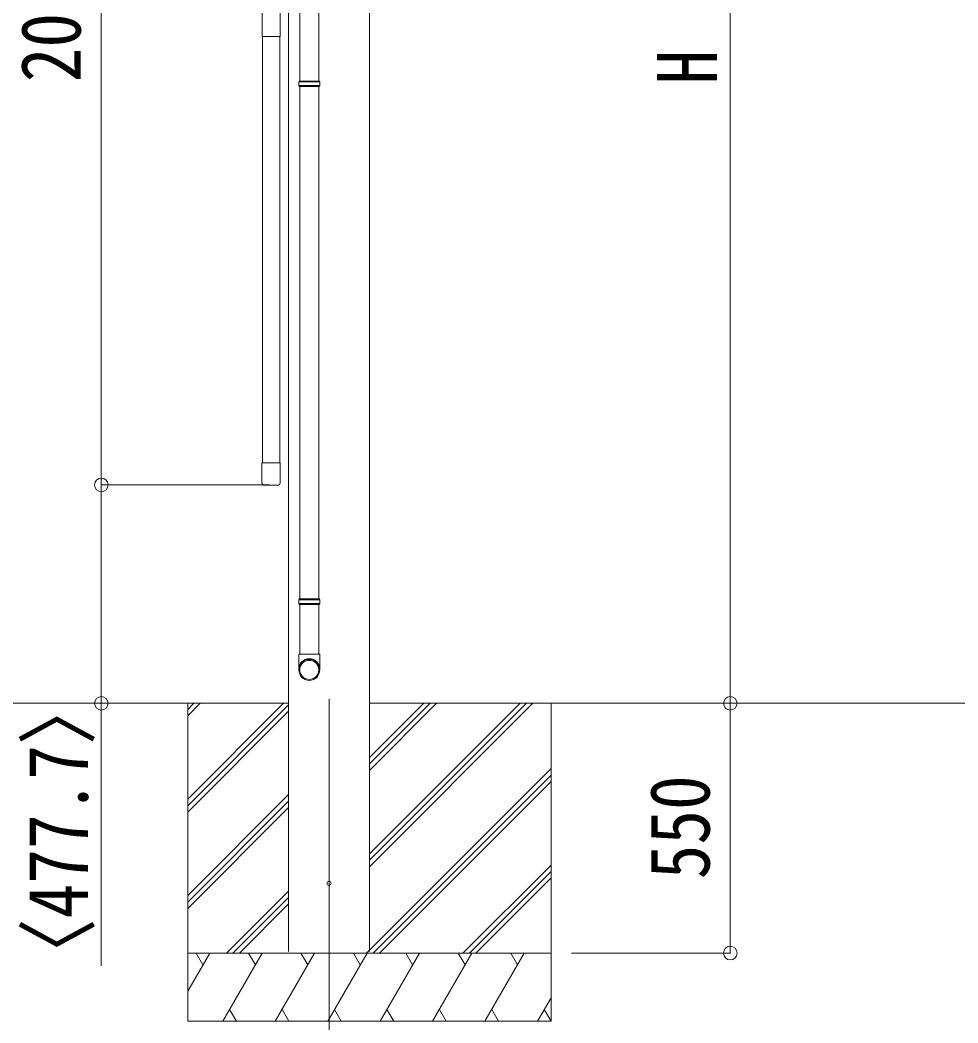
# Model space of a CAD drawing. Units: millimetres at full size, sheet at 1:30. Extents: x -8385 to 8479, y -5853 to 5787.
# Drawn here: x -6316 to -4250, y -1703 to 505 of the extents above; entities that cross this region are included whole.
import ezdxf
from ezdxf.enums import TextEntityAlignment as Align

# ---------------------------------------------------------------- set-up
doc = ezdxf.new("R2010")
doc.units = ezdxf.units.MM
doc.header["$LTSCALE"] = 30
doc.header["$PDMODE"] = 32
doc.header["$PDSIZE"] = 30
for name, color, linetype, lineweight in [('0-0_0', 7, 'Continuous', 9), ('0-1_本体', 4, 'Continuous', 9), ('0-2_部品', 7, 'Continuous', 9), ('0-8_PARTS2', 2, 'Continuous', 9), ('0-A_寸法', 6, 'Continuous', 9), ('1-1_GLASS', 4, 'Continuous', 9), ('1-2_GLASS_SEAL', 7, 'Continuous', 9), ('1-7', 7, 'Continuous', 9), ('1-A', 6, 'Continuous', 9)]:
    doc.layers.add(name, color=color, linetype=linetype, lineweight=lineweight)
doc.styles.add('ＭＳ ゴシック', font='')
doc.styles.get('ＭＳ ゴシック').set_extended_font_data('MS Gothic')

msp = doc.modelspace()

# ---------------------------------------------------------------- linework, layer by layer
at = {"layer": '0-0_0'}
for p, q in [((-6320.59, -999.78), (-5724.25, -999.78)), ((-5946.5, -999.78), (-5946.5, -1699.78)), ((-5946.5, -1211.01), (-5735.27, -999.78)), ((-5946.5, -1027.16), (-5919.12, -999.78)), ((-5946.5, -1013.02), (-5933.26, -999.78)), ((-5946.5, -1225.15), (-5724.25, -1002.9)), ((-5546.25, -1359.54), (-5186.49, -999.78)), ((-5546.25, -1331.26), (-5214.77, -999.78)), ((-5546.25, -1345.4), (-5200.63, -999.78)), ((-5546.25, -1147.41), (-5398.62, -999.78)), ((-5546.25, -1133.27), (-5412.76, -999.78)), ((-5546.25, -1119.13), (-5426.9, -999.78)), ((-5546.25, -999.78), (-2723.32, -999.78)), ((-5146.5, -999.78), (-5146.5, -1699.78)), ((-5946.5, -1239.29), (-5724.25, -1017.05)), ((-5552.64, -1549.78), (-5146.5, -1143.64)), ((-5538.5, -1549.78), (-5146.5, -1157.79)), ((-5524.36, -1549.78), (-5146.5, -1171.93)), ((-5946.5, -1423.14), (-5724.25, -1200.89)), ((-5946.5, -1437.28), (-5724.25, -1215.03)), ((-5946.5, -1451.43), (-5724.25, -1229.18)), ((-5340.51, -1549.78), (-5146.5, -1355.77)), ((-5326.37, -1549.78), (-5146.5, -1369.92)), ((-5312.22, -1549.78), (-5146.5, -1384.06)), ((-5861.01, -1549.78), (-5724.25, -1413.02)), ((-5846.87, -1549.78), (-5724.25, -1427.17)), ((-5832.72, -1549.78), (-5724.25, -1441.31)), ((-5146.5, -1549.78), (-5946.5, -1549.78)), ((-5946.5, -1633.61), (-5898.1, -1549.78)), ((-5913.1, -1575.76), (-5928.1, -1549.78)), ((-5869.23, -1699.78), (-5782.63, -1549.78)), ((-5797.63, -1575.76), (-5812.63, -1549.78)), ((-5753.76, -1699.78), (-5667.16, -1549.78)), ((-5682.16, -1575.76), (-5697.16, -1549.78)), ((-5638.29, -1699.78), (-5551.69, -1549.78)), ((-5566.69, -1575.76), (-5581.69, -1549.78)), ((-5522.82, -1699.78), (-5436.22, -1549.78)), ((-5451.22, -1575.76), (-5466.22, -1549.78)), ((-5407.35, -1699.78), (-5320.75, -1549.78)), ((-5350.75, -1549.78), (-5335.75, -1575.76)), ((-5291.88, -1699.78), (-5205.28, -1549.78)), ((-5220.28, -1575.76), (-5235.28, -1549.78)), ((-5176.41, -1699.78), (-5146.5, -1647.97)), ((-5854.23, -1673.8), (-5839.24, -1699.78)), ((-5738.76, -1673.8), (-5723.76, -1699.78)), ((-5623.29, -1673.8), (-5608.29, -1699.78)), ((-5507.82, -1673.8), (-5492.83, -1699.78)), ((-5392.35, -1673.8), (-5377.36, -1699.78)), ((-5276.88, -1673.8), (-5261.89, -1699.78)), ((-5161.41, -1673.8), (-5146.41, -1699.78)), ((-5946.5, -1699.78), (-5146.5, -1699.78))]:
    msp.add_line(p, q, dxfattribs=at)
at = {"layer": '0-1_本体'}
for p, q in [((-5546.25, 1633.96), (-5546.25, -1546.04)), ((-5724.25, -1546.04), (-5724.25, 1590.51))]:
    msp.add_line(p, q, dxfattribs=at)
at = {"layer": '0-1_本体', "color": 6}
for p, q in [((-6136.8, -518.89), (-6136.8, 1554.11)), ((-4751.68, -999.78), (-4751.68, -1549.78))]:
    msp.add_line(p, q, dxfattribs=at)
at = {"layer": '0-2_部品'}
for p, q in [((-5699.8, 1314.46), (-5699.8, 370.27)), ((-5657.8, 1314.46), (-5657.8, 370.27)), ((-5701.8, 368.27), (-5700.8, 370.27)), ((-5655.8, 368.27), (-5701.8, 368.27)), ((-5655.8, 360.27), (-5701.8, 360.27)), ((-5656.8, 370.27), (-5700.8, 370.27)), ((-5656.8, 358.27), (-5700.8, 358.27)), ((-5699.8, 358.27), (-5699.8, -769.92)), ((-5657.8, 358.27), (-5657.8, -769.92)), ((-5655.8, 368.27), (-5656.8, 370.27)), ((-5655.8, 360.27), (-5656.8, 358.27)), ((-5655.8, 368.27), (-5655.8, 360.27)), ((-5701.8, -771.92), (-5700.8, -769.92)), ((-5655.8, -771.92), (-5701.8, -771.92)), ((-5656.8, -769.92), (-5700.8, -769.92)), ((-5655.8, -771.92), (-5656.8, -769.92)), ((-5655.8, -771.92), (-5655.8, -779.92)), ((-5655.8, -779.92), (-5701.8, -779.92)), ((-5656.8, -781.92), (-5700.8, -781.92)), ((-5699.8, -781.92), (-5699.8, -891.92)), ((-5657.8, -781.92), (-5657.8, -891.92)), ((-5655.8, -779.92), (-5656.8, -781.92)), ((-5701.8, -926.06), (-5701.8, -891.92)), ((-5655.8, -891.92), (-5701.8, -891.92)), ((-5655.8, -926.06), (-5655.8, -891.92))]:
    msp.add_line(p, q, dxfattribs=at)
for points in [[(-5701.8, 368.27), (-5701.8, 360.27), (-5700.8, 358.27)], [(-5701.8, -771.92), (-5701.8, -779.92), (-5700.8, -781.92)]]:
    msp.add_lwpolyline(points, dxfattribs=at)
msp.add_circle((-5635.25, -1396.04), 4.5, dxfattribs=at)
for centre, major_axis, ratio, start_param, end_param in [((-5678.8, -924.32), (-23, 0), 0.996195, 3.1415927, 6.2831853), ((-5678.8, -926.06), (-23, 0), 0.996195, 3.1415927, 6.2831853), ((-5678.8, -926.06), (0, -23.43), 0.981806, 4.712389, 7.8539816)]:
    msp.add_ellipse(centre, major_axis=major_axis, ratio=ratio, start_param=start_param, end_param=end_param, dxfattribs=at)
msp.add_ellipse((-5678.8, -926.06), major_axis=(21, 0), ratio=0.996195, dxfattribs=at)
at = {"layer": '0-8_PARTS2'}
msp.add_line((-5635.25, -990.57), (-5635.25, -1749.78), dxfattribs=at)
at = {"layer": '0-A_寸法'}
for p, q in [((-6673.82, -999.78), (-5945.71, -999.78)), ((-6136.8, -999.78), (-6136.8, -1577.85))]:
    msp.add_line(p, q, dxfattribs=at)
at = {"layer": '1-1_GLASS'}
for p, q in [((-5782, 468.61), (-5782, -470.39)), ((-5744, 468.61), (-5744, -470.39))]:
    msp.add_line(p, q, dxfattribs=at)
at = {"layer": '1-2_GLASS_SEAL'}
for p, q in [((-5783, -470.39), (-5783, -514.09)), ((-5743, -470.39), (-5783, -470.39)), ((-5743, -514.09), (-5743, -470.39)), ((-5777.5, -519.59), (-5748.5, -519.59))]:
    msp.add_line(p, q, dxfattribs=at)
for centre, start, end in [((-5777.5, -514.09), 180, 270), ((-5748.5, -514.09), 270, 0)]:
    msp.add_arc(centre, 5.5, start, end, dxfattribs=at)
at = {"layer": '1-7'}
msp.add_lwpolyline([(-5782.75, 566.61), (-5742.75, 566.61), (-5742.75, 468.61), (-5782.75, 468.61)], close=True, dxfattribs=at)
at = {"layer": '1-A'}
for p, q in [((-4751.68, -999.78), (-4751.68, 1500.22)), ((-6136.8, -518.89), (-5766.21, -518.89)), ((-6136.8, -518.89), (-5766.21, -518.89)), ((-6136.8, -999.78), (-6136.8, -518.89)), ((-4751.68, -999.78), (-5101.04, -999.78)), ((-4751.68, -1549.78), (-5101.04, -1549.78))]:
    msp.add_line(p, q, dxfattribs=at)
for p in [(-6136.8, -518.89), (-6136.8, -999.78), (-4751.68, -999.78), (-4751.68, -1549.78)]:
    msp.add_point(p, dxfattribs=at)

# ---------------------------------------------------------------- texts
at = {"layer": '1-A', "color": 7, "style": 'ＭＳ ゴシック', "width": 0.85}
for s, p in [('2073', (-6142.8, 367.61)), ('H', (-4741.68, 362.72)), ('〈477.7〉', (-6126.8, -1626.31)), ('550', (-4757.68, -1387.28))]:
    msp.add_text(s, height=132, rotation=90, dxfattribs=at).set_placement(p, align=Align.BOTTOM_LEFT)

doc.saveas('drawing.dxf')
